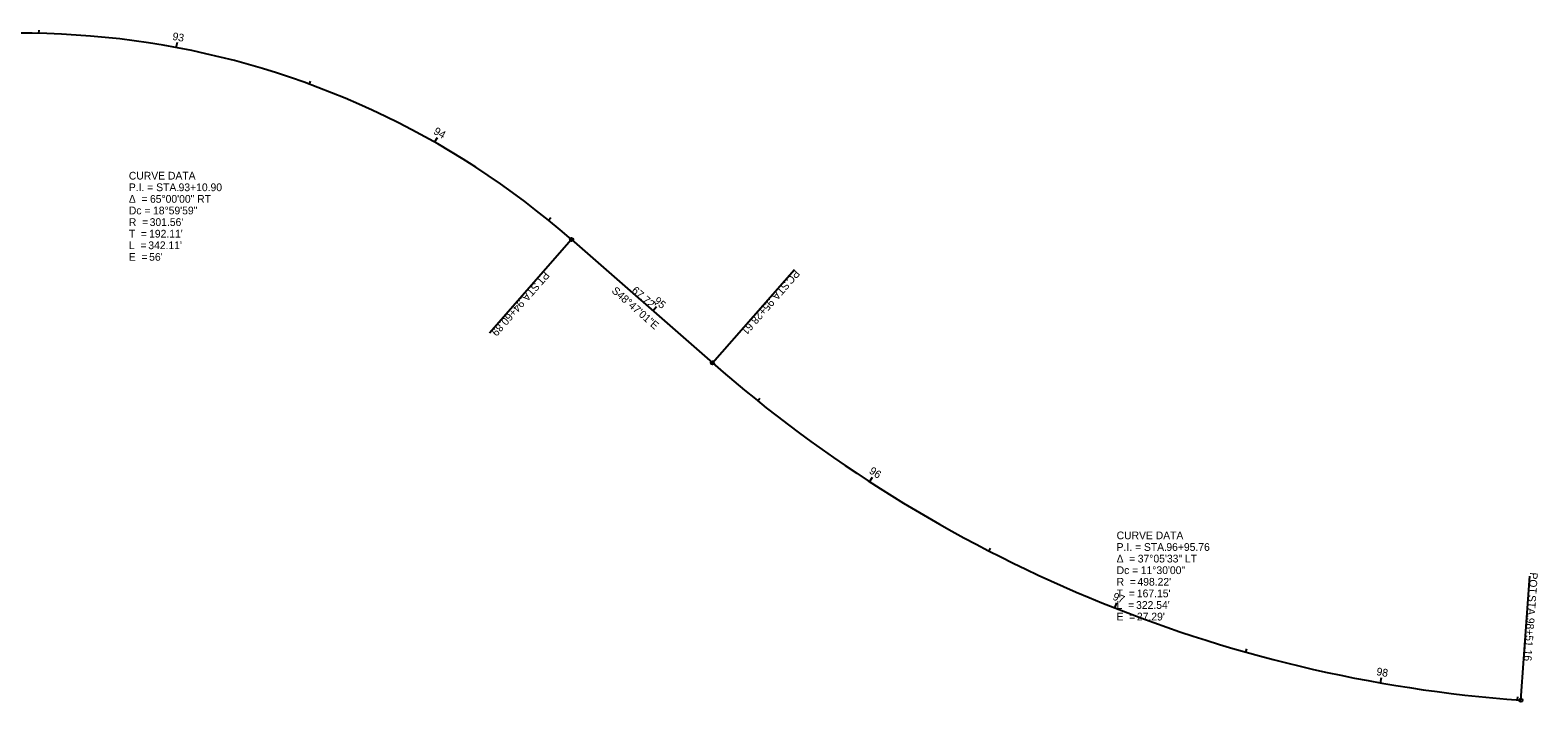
# Model space of a CAD drawing. Extents: x 232381 to 233484, y 535668 to 535950.
# Drawn here: x 232938 to 233484, y 535696 to 535939 of the extents above; entities that cross this region are included whole.
import ezdxf

# ---------------------------------------------------------------- set-up
doc = ezdxf.new("R2010")
doc.units = 0
for name, color, linetype in [('_CIVIL_CONSTRUCTION', 7, 'Continuous'), ('DV_X_County_Line', 7, 'Continuous'), ('RW_X_CL', 7, 'Continuous'), ('RW_X_CL_100_Bearings', 7, 'Continuous'), ('RW_X_CL_100_Cardinal_Points', 7, 'Continuous'), ('RW_X_CL_100_Curve_Data', 7, 'Continuous'), ('SC_Scratch1', 7, 'Continuous')]:
    doc.layers.add(name, color=color, linetype=linetype)

msp = doc.modelspace()

# ---------------------------------------------------------------- linework, layer by layer
at = {"layer": '_CIVIL_CONSTRUCTION'}
for p, q in [((233134.06, 535863.27), (233104.41, 535829.42)), ((233185, 535818.65), (233214.66, 535852.5)), ((233477.46, 535696.49), (233480.69, 535741.38))]:
    msp.add_line(p, q, dxfattribs=at)
for centre in [(233134.06, 535863.27), (233185, 535818.65), (233477.46, 535696.49)]:
    msp.add_circle(centre, 0.6, dxfattribs=at)
at = {"layer": 'DV_X_County_Line'}
msp.add_arc((232935.36, 535636.43), 301.56, 48.7837, 113.7837, dxfattribs=at)
at = {"layer": 'RW_X_CL'}
msp.add_line((233134.06, 535863.27), (233185, 535818.65), dxfattribs=at)
for centre, radius, start, end in [((232935.36, 535636.43), 301.56, 48.7837, 113.7837), ((233513.28, 536193.42), 498.22, 228.7837, 265.8763)]:
    msp.add_arc(centre, radius, start, end, dxfattribs=at)
at = {"layer": 'RW_X_CL_100_Cardinal_Points'}
for p, q in [((232941.4, 535937.93), (232941.42, 535939.13)), ((232991.08, 535932.8), (232991.45, 535934.76)), ((233039.23, 535919.54), (233039.64, 535920.66)), ((233084.53, 535898.51), (233085.52, 535900.25)), ((233125.74, 535870.3), (233126.5, 535871.23)), ((233163.48, 535837.5), (233164.8, 535839.01)), ((233201.39, 535804.91), (233202.14, 535805.84)), ((233241.88, 535775.61), (233242.97, 535777.29)), ((233285.11, 535750.53), (233285.66, 535751.59)), ((233330.63, 535729.89), (233331.36, 535731.75)), ((233377.99, 535713.93), (233378.32, 535715.08)), ((233426.71, 535702.78), (233427.06, 535704.75)), ((233476.3, 535696.58), (233476.39, 535697.78))]:
    msp.add_line(p, q, dxfattribs=at)

# ---------------------------------------------------------------- texts
at = {"layer": '_CIVIL_CONSTRUCTION'}
for s, rotation, p in [(' STA. ', 228.7837, (233121.38, 535848.73)), ('PT', 228.7837, (233124.24, 535852)), (' STA. ', 228.7837, (233211.77, 535849.15)), ('PC', 228.7837, (233214.8, 535852.61)), ('94+60.89', 228.7837, (233115.23, 535841.72)), ('95+28.61', 228.7837, (233205.62, 535842.13)), ('POT', 265.8763, (233480.83, 535742.84)), (' STA. ', 265.8763, (233480.32, 535735.73)), ('98+51.16', 265.8763, (233479.65, 535726.43))]:
    msp.add_text(s, height=2.8, rotation=rotation, dxfattribs=at).set_placement(p)
at = {"layer": 'RW_X_CL_100_Bearings'}
for s, p in [('CURVE DATA', (232973.91, 535885.02)), ('P.I. = STA. ', (232973.91, 535880.82)), ('93+10.90', (232991.9, 535880.82)), ('Δ  = ', (232973.91, 535876.62)), ('Dc = ', (232973.91, 535872.42)), ('65°00\'00" RT', (232981.55, 535876.62)), ('18°59\'59"', (232982.65, 535872.42)), ('R  = ', (232973.91, 535868.22)), ("301.56'", (232981.44, 535868.22)), ('T  = ', (232973.91, 535864.02)), ("192.11'", (232981.23, 535864.02)), ('L  = ', (232973.91, 535859.82)), ("342.11'", (232980.94, 535859.82)), ('E  = ', (232973.91, 535855.62)), ("56'", (232981.25, 535855.62)), ('CURVE DATA', (233331.23, 535754.77)), ('P.I. = STA. ', (233331.23, 535750.57)), ('96+95.76', (233349.22, 535750.57)), ('Δ  = ', (233331.23, 535746.37)), ('Dc = ', (233331.23, 535742.17)), ('37°05\'33" LT', (233338.88, 535746.37)), ('11°30\'00"', (233339.97, 535742.17)), ('R  = ', (233331.23, 535737.97)), ("498.22'", (233338.77, 535737.97)), ('T  = ', (233331.23, 535733.77)), ("167.15'", (233338.55, 535733.77)), ('L  = ', (233331.23, 535729.57)), ('E  = ', (233331.23, 535725.37)), ("322.54'", (233338.27, 535729.57)), ("27.29'", (233338.57, 535725.37))]:
    msp.add_text(s, height=2.8, dxfattribs=at).set_placement(p)
at = {"layer": 'RW_X_CL_100_Cardinal_Points'}
for s, rotation, p in [('93', 349.3531, (232989.5, 535935.64)), ('94', 330.3533, (233083.89, 535901.75)), ('95', 318.7837, (233163.56, 535840.76)), ('96', 326.9932, (233241.45, 535778.88)), ('97', 338.4933, (233329.57, 535733)), ('98', 349.9934, (233425.05, 535705.62))]:
    msp.add_text(s, height=2.8, rotation=rotation, dxfattribs=at).set_placement(p)
at = {"layer": 'RW_X_CL_100_Curve_Data'}
msp.add_text("67.72'", height=2.8, rotation=318.7837, dxfattribs=at).set_placement((233155.56, 535844.49))
at = {"layer": 'SC_Scratch1'}
msp.add_text('S48°47\'01"E', height=2.8, rotation=318.7837, dxfattribs=at).set_placement((233148.32, 535844.41))

doc.saveas('drawing.dxf')
